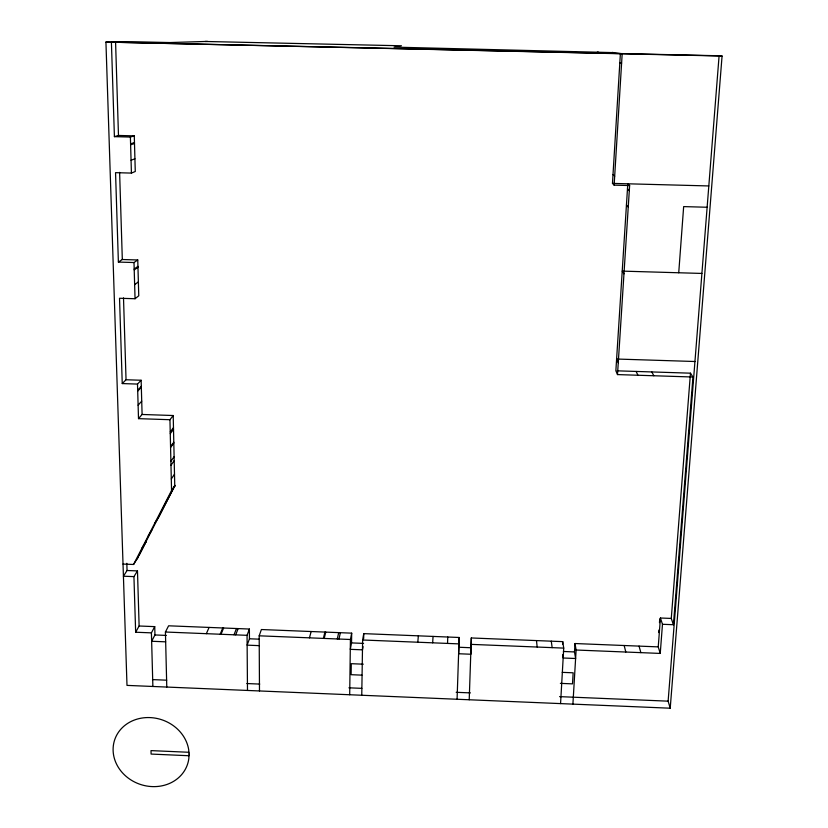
<?xml version="1.0" encoding="UTF-8"?>
<svg xmlns="http://www.w3.org/2000/svg" width="828" height="828" viewBox="0 0 828 828"><rect width="100%" height="100%" fill="white"/><g stroke="black" fill="none" stroke-linecap="round" stroke-linejoin="round"><path stroke-width="1.24" d="M349.695 694.744L350.42 639.495L351.683 633.151L261.389 629.528L259.185 635.811L259.485 690.956M363.037 646.616L362.467 649.835L350.296 649.338L351.548 642.911L351.683 633.151M361.764 695.251L362.623 639.992L363.751 633.637L459.157 637.477L457.077 699.256M363.678 638.523L363.751 633.637M459.157 637.477L458.691 653.747L470.946 654.244L471.308 637.964L562.74 641.638L563.723 648.107L560.566 703.603M447.534 643.418L447.772 637.011M469.217 699.764L471.308 637.964M562.605 644.08L562.74 641.638M562.667 654.72L563.164 658.001L575.605 658.508L574.497 651.936L574.994 643.532L658.239 646.885L660.247 653.427L576.112 650.021L574.994 643.532M572.904 704.121L576.112 650.021M673.423 624.716L671.27 618.433L660.433 618.009L662.472 624.281L673.423 624.716L692.953 377.009L617.502 374.587L629.632 185.555L614.128 185.141L612.472 183.392L620.389 53.53M614.128 185.141L622.18 53.768L612.161 52.423M432.661 642.818L433.054 636.421M627.717 185.058L615.856 370.789L617.502 374.587M678.732 272.764L683.659 206.607L707.133 207.248M658.715 632.561L658.902 630.077M659.461 622.656L659.75 618.94M658.239 646.885L660.433 618.009M660.247 653.427L662.472 624.281M671.249 618.692L690.469 373.18L617.129 370.83M670.214 708.209L668.124 701.161L719.097 55.766L722.068 56.035L670.214 708.209L126.994 685.387L105.932 42.062L719.097 55.766M417.798 642.217L418.357 635.832M338.994 639.03L340.37 632.695M337.296 638.968L338.693 632.633M324.214 638.44L325.746 632.116M323.375 638.398L324.907 632.074M309.455 637.839L311.142 631.526M166.78 687.054L165.424 632.023L168.601 625.802L249.383 629.042L249.456 638.781L247.137 645.147L259.236 645.643M247.489 690.448L247.054 635.324L249.383 629.042M235.69 634.869L238.143 628.597M234.013 634.797L236.477 628.524M220.176 634.238L222.784 627.976M221.014 634.269L223.612 628.007M206.338 633.679L209.091 627.427M123.02 564.075L133.567 564.479L171.551 490.507L174.749 485.612L173.207 415.521L142.095 414.466L138.504 418.647L169.947 419.713L173.207 415.521M137.117 558.89L174.749 485.612M138.959 555.64L146.339 541.253L142.012 548.032M174.987 485.477L158.81 516.982L154.629 523.472M154.732 626.63L151.41 632.861L135.647 632.23L139.125 625.999L154.732 626.63L154.95 634.952L151.648 641.265L165.662 641.835M133.939 576.619L137.479 570.906L127.057 570.513L123.413 576.216L133.939 576.619L135.647 632.23M133.567 564.479L137.997 557.503M148.305 535.788L151.721 530.458M173.89 487.62L175.298 485.467M171.292 478.977L174.501 474.196M170.982 465.284L174.201 460.637M170.889 461.299L174.118 456.694M170.558 446.675L173.797 442.214M170.578 447.513L173.818 443.042M170.268 433.655L173.518 429.318M170.226 431.957L173.476 427.641M138.11 405.202L141.723 401.156M137.707 391.126L141.329 387.225M137.686 390.267L141.309 386.376M137.5 384.078L141.133 380.249L126.042 379.752L122.244 383.571L137.5 384.078L138.504 418.647M122.244 383.571L119.532 298.266L135.047 298.732L138.762 295.793L137.758 259.971L122.316 259.516L118.383 262.072L115.547 172.659L131.424 173.083L135.274 171.489L134.281 135.864L118.476 135.461L114.409 136.641L111.407 42.187L131.341 41.69L169.771 42.559L207.538 41.4M134.643 284.656L138.379 281.862M134.219 269.907L137.965 267.268M134.188 269.007L137.945 266.378M118.383 262.072L134.001 262.528L137.758 259.971M131.062 160.239L134.923 158.79M130.617 144.786L134.498 143.513M130.586 143.844L134.467 142.582M114.409 136.641L130.389 137.055L134.281 135.864M205.168 41.472L401.435 45.778L394.035 47.124L613.631 52.619M105.932 42.062L722.068 56.035M612.472 183.392L708.809 185.948M701.906 273.437L622.221 271.118L623.96 273.84M694.951 361.515L616.612 359.031L618.257 362.695M165.424 632.023L247.054 635.324M259.185 635.811L350.42 639.495M362.623 639.992L459.033 643.884M471.318 644.381L563.723 648.107M154.95 634.952L166.304 635.418M249.456 638.781L259.04 639.164M351.548 642.911L363.595 643.397M458.805 647.248L470.935 647.744M563.413 651.481L574.497 651.936M363.275 664.18L351.269 663.694L351.124 674.696L361.898 675.141M562.222 672.357L573.162 672.802L572.5 683.866L560.38 683.369M152.487 679.602L166.707 680.192M246.827 683.545L259.754 684.083M348.919 687.82L361.846 688.358M456.187 692.301L470.397 692.891M559.573 696.627L668.124 701.161M188.908 752.279L151.006 750.613L151.1 754.07L188.981 755.736M597.35 52.081L598.654 52.278M619.82 62.773L621.6 63.125M627.79 183.806L629.632 185.555M613.01 174.553L614.676 176.209M627.469 188.836L629.301 190.647M626.434 205.054L628.245 207.041M690.469 373.18L692.953 377.009M651.802 371.938L653.841 375.757M636.09 371.441L637.953 375.239M639.05 646.109L640.851 652.64M624.167 645.509L625.813 652.029M551.282 641.172L552.141 647.641M536.482 640.582L537.175 647.03M126.829 563.299L127.057 570.513M115.578 42.083L118.476 135.461M119.615 172.359L122.316 259.516M123.507 297.883L126.042 379.752M130.389 137.055L131.424 173.083M134.001 262.528L135.047 298.732M137.479 570.906L139.125 625.999M151.41 632.861L152.88 686.474M141.133 380.249L142.095 414.466M169.947 419.713L171.551 490.507M189.074 754.018L188.836 758.5A38.43 34.062 18.9 0 1 131.269 780.152A38.43 34.062 18.9 0 1 130.089 721.975A38.43 34.062 18.9 0 1 188.66 749.485L189.074 754.018"/></g></svg>
